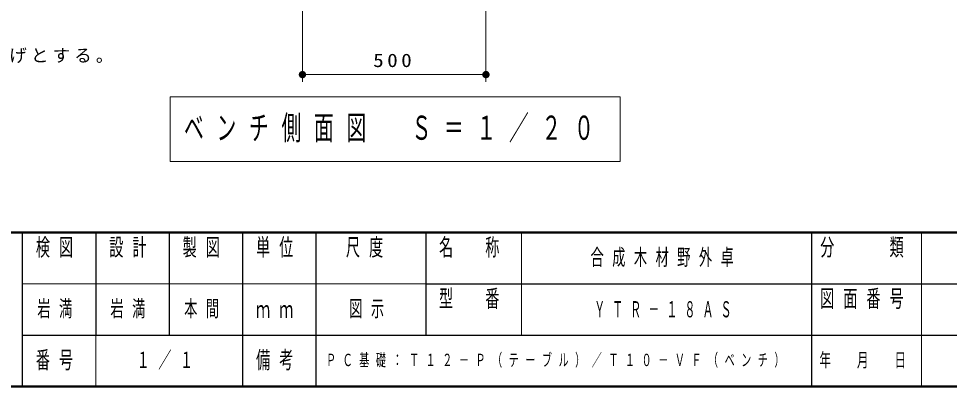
# Model space of a CAD drawing. Units: millimetres on the paper, scale 1:20. Extents: x -365 to 8, y 0 to 257.
# Drawn here: x -238 to -111.2, y 0 to 50.2 of the extents above; entities that cross this region are included whole.
import ezdxf

# ---------------------------------------------------------------- set-up
doc = ezdxf.new("R2010")
doc.units = ezdxf.units.MM
doc.layers.add('LY_1', color=7, linetype='Continuous', lineweight=25)
doc.layers.add('LY_3', color=7, linetype='Continuous', lineweight=13)
doc.styles.add('ＭＳ ゴシック', font='')
doc.styles.get('ＭＳ ゴシック').set_extended_font_data('MS Gothic')

# ---------------------------------------------------------------- blocks, each defined once
blk = doc.blocks.new('filled_dot')
at = {"color": 0, "linetype": 'Continuous', "lineweight": -2, "const_width": 1.25}
blk.add_lwpolyline([(-0.625, 0, 1), (0.625, 0, 1)], format="xyb", close=True, dxfattribs=at)

msp = doc.modelspace()

# ---------------------------------------------------------------- linework, layer by layer
at = {"layer": 'LY_1', "lineweight": 13}
for p, q in [((-199.332, 71.521), (-199.332, 41.521)), ((-174.332, 71.521), (-174.332, 41.521)), ((-174.332, 42.521), (-199.332, 42.521)), ((-217.338, 39.488), (-217.338, 30.688)), ((-156.038, 39.488), (-217.338, 39.488)), ((-156.038, 30.688), (-156.038, 39.488)), ((-217.338, 30.688), (-156.038, 30.688))]:
    msp.add_line(p, q, dxfattribs=at)
at = {"layer": 'LY_3', "lineweight": 50}
for p, q in [((-365, 21), (0, 21)), ((-365, 0), (0, 0))]:
    msp.add_line(p, q, dxfattribs=at)
at = {"layer": 'LY_3', "color": 211, "lineweight": 25}
for p, q in [((-237.5, 21), (-237.5, 0)), ((-227.5, 21), (-227.5, 7)), ((-217.5, 21), (-217.5, 7)), ((-207.5, 21), (-207.5, 0)), ((-197.5, 21), (-197.5, 7)), ((-182.5, 21), (-182.5, 7)), ((-130, 21), (-130, 0)), ((-182.5, 14), (-70, 14)), ((-237.5, 7), (0, 7))]:
    msp.add_line(p, q, dxfattribs=at)
at = {"layer": 'LY_3'}
for p, q in [((-169.5, 21), (-169.5, 7)), ((-115, 21), (-115, 0)), ((-237.5, 14), (-182.5, 14)), ((-227.5, 7), (-227.5, 0))]:
    msp.add_line(p, q, dxfattribs=at)
at = {"layer": 'LY_3', "lineweight": 25}
msp.add_line((-197.5, 7), (-197.5, 0), dxfattribs=at)

# ---------------------------------------------------------------- block references
at = {"layer": 'LY_1', "lineweight": 13, "xscale": 0.4, "yscale": 0.4}
msp.add_blockref('filled_dot', (-199.332, 42.521), dxfattribs=at)
at = {"layer": 'LY_1', "lineweight": 13, "xscale": 0.4, "yscale": 0.4, "rotation": 180}
msp.add_blockref('filled_dot', (-174.332, 42.521), dxfattribs=at)

# ---------------------------------------------------------------- texts
at = {"layer": 'LY_1', "style": 'ＭＳ ゴシック'}
for s, insert, char_height, attachment_point in [('\\T1.23;座フレームは、電気亜鉛メッキ処理の上、ポリエステル樹脂粉体塗装（ダークグレー）仕上げとする。', (-360.354, 44.03), 1.76, 7), ('\\T1.33;\\W1.15;500', (-186.832, 43.521), 1.833, 8), ('\\T1.64;\\W0.6;ベンチ側面図\u3000Ｓ＝１／２０', (-186.688, 35.088), 3.299, 5), ('\\T1.64;\\W0.6;合成木材野外卓', (-149.75, 17.5), 2.199, 5), ('\\T1.64;\\W0.6;岩満', (-232.5, 10.5), 2.199, 5), ('\\T1.64;\\W0.6;岩満', (-225.5, 10.5), 2.199, 4), ('\\T1.64;\\W0.6;本間', (-212.5, 10.5), 2.199, 5), ('\\T1.64;\\W0.6;図示', (-190, 10.5), 2.199, 5), ('\\T1.64;\\W0.5;ＹＴＲ－１８ＡＳ', (-149.75, 10.5), 2.199, 5), ('\\T1.64;\\W0.6;１／１', (-217.5, 3.5), 2.199, 5), ('\\T1.64;\\W0.6;ＰＣ基礎：Ｔ１２－Ｐ（テーブル）／Ｔ１０－ＶＦ（ベンチ）', (-164.45, 3.5), 1.686, 5)]:
    msp.add_mtext(s, dxfattribs=dict(at, insert=insert, char_height=char_height, attachment_point=attachment_point))
at = {"layer": 'LY_3', "color": 4, "style": 'ＭＳ ゴシック'}
for s, insert, char_height, attachment_point in [('\\T1.64;\\W0.6;検図', (-232.5, 20.167), 2.346, 2), ('\\T1.64;\\W0.6;設計', (-222.5, 20.167), 2.346, 2), ('\\T1.64;\\W0.6;製図', (-212.5, 20.167), 2.346, 2), ('\\T1.64;\\W0.6;単位', (-202.5, 20.167), 2.346, 2), ('\\T1.64;\\W0.6;尺度', (-190.25, 20.167), 2.346, 2), ('\\T1.64;\\W0.6;名\u3000称', (-176, 20.167), 2.346, 2), ('\\T1.64;\\W0.6;分\u3000\u3000類', (-122.5, 20.167), 2.346, 2), ('\\T1.64;\\W0.6;型\u3000番', (-176, 13.167), 2.346, 2), ('\\T1.64;\\W0.6;図面番号', (-122.5, 13.167), 2.346, 2), ('\\T1.64;\\W0.6;ｍｍ', (-202.5, 10.5), 2.346, 5), ('\\T1.64;\\W0.6;番号', (-232.5, 3.5), 2.346, 5), ('\\T1.64;\\W0.6;備考', (-202.5, 3.5), 2.346, 5), ('\\T1.64;\\W0.6;年\u3000月\u3000日', (-122.5, 3.5), 1.906, 5)]:
    msp.add_mtext(s, dxfattribs=dict(at, insert=insert, char_height=char_height, attachment_point=attachment_point))

doc.saveas('drawing.dxf')
